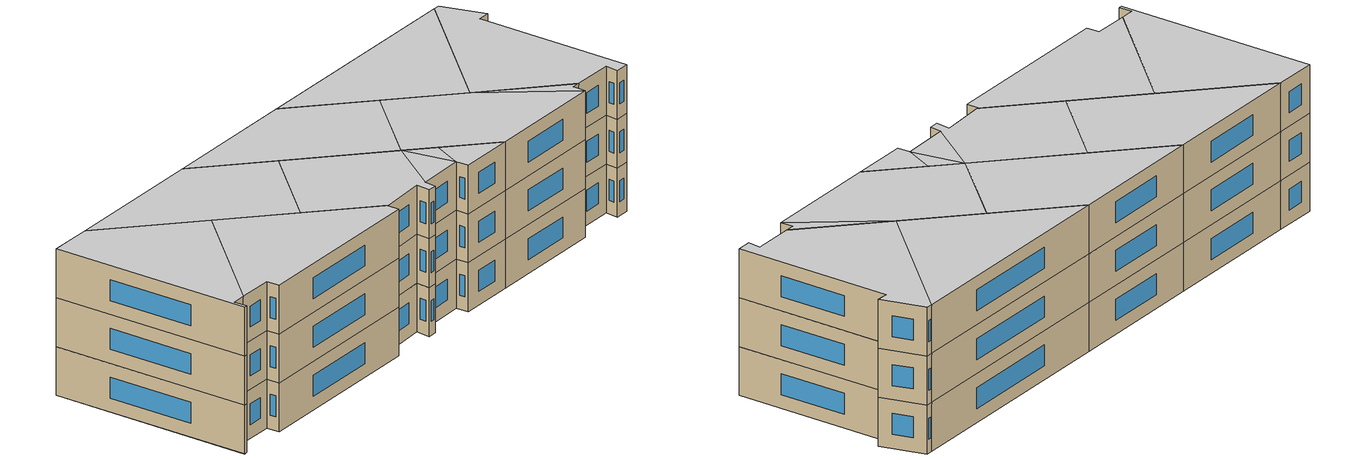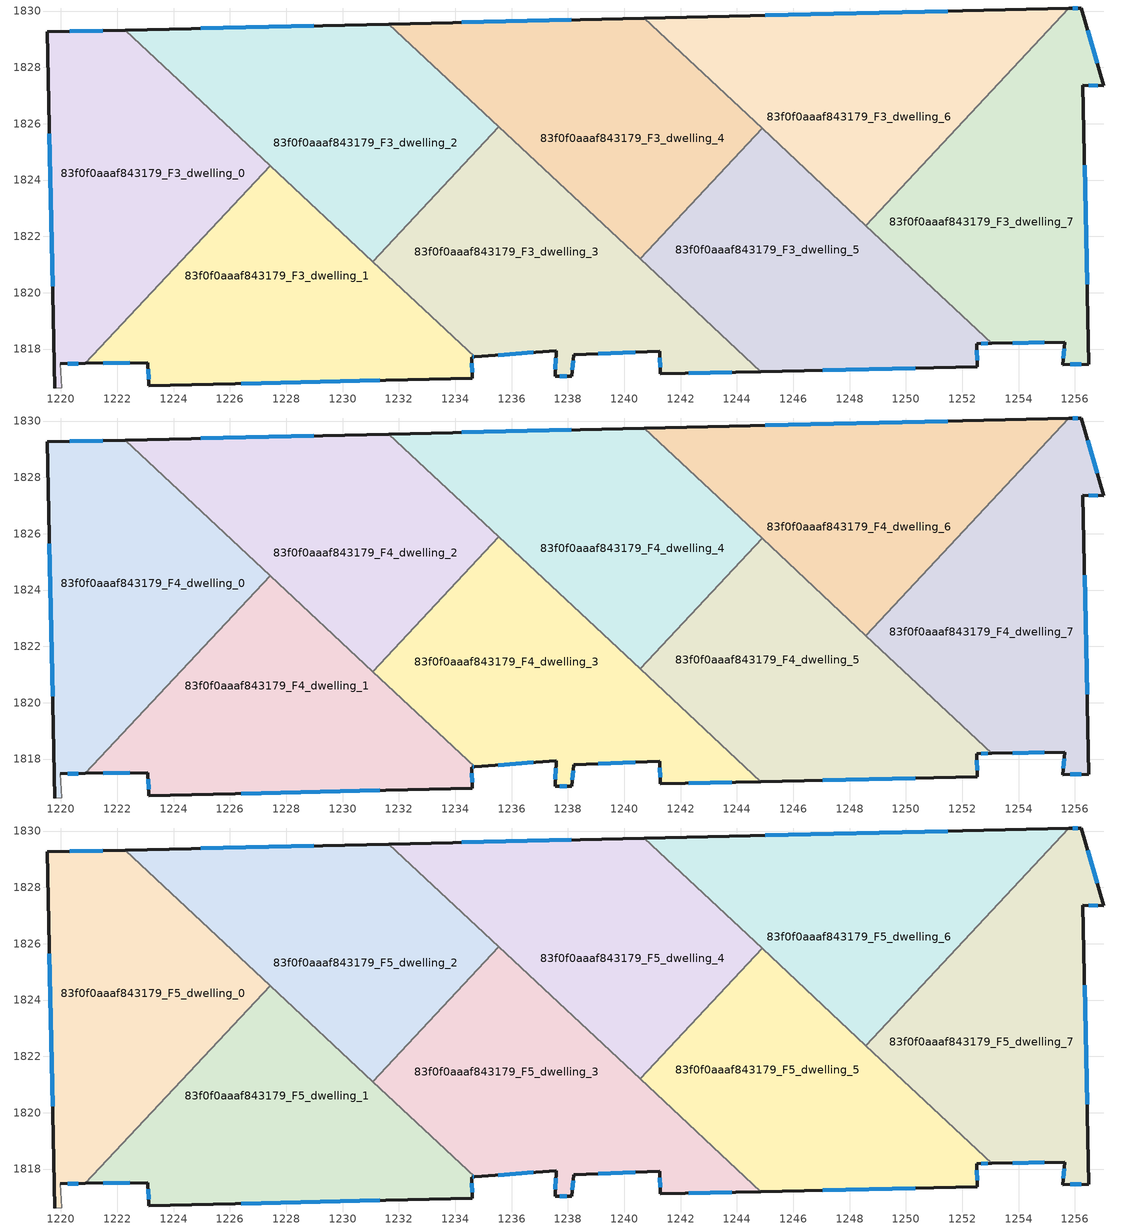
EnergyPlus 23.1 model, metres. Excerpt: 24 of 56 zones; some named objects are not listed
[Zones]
83f0f0aaaf843179_F3_dwelling_0
 floor to 83f0f0aaaf843179_F2_dwelling_0 (EU_floor_Construction): 1227.44,1824.51 1220.87,1817.49 1219.98,1817.48 1220.02,1816.62 1219.79,1816.62 1219.51,1829.26 1222.29,1829.32 z9
 wall outside (EU_wall_Construction): 1222.29,1829.32 1219.52,1829.26 1219.79,1816.62 / 1219.98,1817.48 1220.87,1817.49 z9:12
 wall adiabatic (EU_wall_Construction): 1219.79,1816.62 1220.03,1816.62 1219.98,1817.48 z9:12
 wall to 83f0f0aaaf843179_F3_dwelling_1 (EU_wall_Construction): 1220.87,1817.49 1227.44,1824.51 z9:12
 wall to 83f0f0aaaf843179_F3_dwelling_2 (EU_wall_Construction): 1227.44,1824.51 1222.29,1829.32 z9:12
 window (EU_Window_Construction): 1219.59,1825.65 1219.71,1820.23 / 1221.49,1829.3 1220.31,1829.28 / 1220.24,1817.48 1220.62,1817.49 z9.86:11.14
83f0f0aaaf843179_F3_dwelling_1
 floor to 83f0f0aaaf843179_F2_dwelling_1 (EU_floor_Construction): 1234.69,1817.72 1234.59,1817.72 1234.61,1816.96 1223.12,1816.69 1223.08,1817.52 1220.87,1817.49 1227.44,1824.51 z9
 wall outside (EU_wall_Construction): 1220.87,1817.49 1223.09,1817.52 1223.12,1816.69 1234.61,1816.96 1234.59,1817.72 1234.69,1817.72 z9:12
 wall to 83f0f0aaaf843179_F3_dwelling_3 (EU_wall_Construction): 1234.69,1817.72 1231.08,1821.1 z9:12
 wall to 83f0f0aaaf843179_F3_dwelling_2 (EU_wall_Construction): 1231.08,1821.1 1227.44,1824.51 z9:12
 window (EU_Window_Construction): 1221.51,1817.5 1222.45,1817.51 / 1234.62,1817.72 1234.66,1817.72 / 1234.6,1817.18 1234.59,1817.5 / 1226.41,1816.77 1231.33,1816.88 / 1223.1,1817.28 1223.11,1816.93 z9.86:11.14
83f0f0aaaf843179_F3_dwelling_2
 floor to 83f0f0aaaf843179_F2_dwelling_2 (EU_floor_Construction): 1235.55,1825.89 1231.08,1821.1 1222.29,1829.32 1231.64,1829.54 z9
 wall outside (EU_wall_Construction): 1231.64,1829.54 1222.29,1829.32 z9:12
 wall to 83f0f0aaaf843179_F3_dwelling_3 (EU_wall_Construction): 1231.08,1821.1 1235.55,1825.89 z9:12
 wall to 83f0f0aaaf843179_F3_dwelling_4 (EU_wall_Construction): 1235.55,1825.89 1231.64,1829.54 z9:12
 window (EU_Window_Construction): 1228.97,1829.48 1224.96,1829.38 z9.86:11.14
83f0f0aaaf843179_F3_dwelling_3
 floor to 83f0f0aaaf843179_F2_dwelling_3 (EU_floor_Construction): 1240.56,1821.2 1238.21,1817.79 1238.13,1817.04 1237.55,1817.03 1237.59,1817.94 1234.69,1817.72 1231.08,1821.1 1235.55,1825.89 z9; 1240.56,1821.2 1241.26,1817.92 1238.21,1817.79 z9; 1244.84,1817.2 1241.28,1817.12 1241.26,1817.92 1242.1,1819.76 z9; 1242.1,1819.76 1241.26,1817.92 1240.56,1821.2 z9
 wall outside (EU_wall_Construction): 1234.69,1817.72 1237.59,1817.94 1237.55,1817.03 1238.13,1817.04 1238.21,1817.79 1241.26,1817.92 1241.28,1817.12 1244.84,1817.2 z9:12
 wall to 83f0f0aaaf843179_F3_dwelling_5 (EU_wall_Construction): 1244.84,1817.2 1240.56,1821.2 z9:12
 wall to 83f0f0aaaf843179_F3_dwelling_4 (EU_wall_Construction): 1240.56,1821.2 1235.55,1825.89 z9:12
 window (EU_Window_Construction): 1238.15,1817.26 1238.19,1817.58 / 1237.71,1817.03 1237.96,1817.04 / 1237.58,1817.68 1237.56,1817.29 / 1235.52,1817.79 1236.76,1817.88 / 1242.3,1817.14 1243.83,1817.17 / 1241.27,1817.69 1241.27,1817.35 / 1239.08,1817.83 1240.39,1817.89 z9.86:11.14
83f0f0aaaf843179_F3_dwelling_4
 floor to 83f0f0aaaf843179_F2_dwelling_4 (EU_floor_Construction): 1244.89,1825.83 1240.56,1821.2 1231.64,1829.54 1240.7,1829.75 z9
 wall outside (EU_wall_Construction): 1240.71,1829.75 1231.64,1829.54 z9:12
 wall to 83f0f0aaaf843179_F3_dwelling_5 (EU_wall_Construction): 1240.56,1821.2 1244.9,1825.83 z9:12
 wall to 83f0f0aaaf843179_F3_dwelling_6 (EU_wall_Construction): 1244.9,1825.83 1240.71,1829.75 z9:12
 window (EU_Window_Construction): 1238.12,1829.69 1234.23,1829.6 z9.86:11.14
83f0f0aaaf843179_F3_dwelling_5
 floor to 83f0f0aaaf843179_F2_dwelling_5 (EU_floor_Construction): 1248.58,1822.38 1252.53,1817.38 1244.84,1817.2 1240.56,1821.2 1244.89,1825.83 z9; 1253.06,1818.2 1252.52,1818.19 1252.53,1817.38 1248.58,1822.38 z9
 wall outside (EU_wall_Construction): 1244.84,1817.2 1252.53,1817.38 1252.52,1818.19 1253.06,1818.2 z9:12
 wall to 83f0f0aaaf843179_F3_dwelling_7 (EU_wall_Construction): 1253.06,1818.2 1248.58,1822.39 z9:12
 wall to 83f0f0aaaf843179_F3_dwelling_6 (EU_wall_Construction): 1248.58,1822.39 1244.89,1825.83 z9:12
 window (EU_Window_Construction): 1252.67,1818.19 1252.9,1818.2 / 1252.53,1817.61 1252.52,1817.96 / 1247.04,1817.25 1250.33,1817.33 z9.86:11.14
83f0f0aaaf843179_F3_dwelling_6
 floor to 83f0f0aaaf843179_F2_dwelling_6 (EU_floor_Construction): 1255.79,1830.1 1248.58,1822.39 1240.7,1829.75 z9
 wall outside (EU_wall_Construction): 1255.79,1830.1 1240.71,1829.75 z9:12
 wall to 83f0f0aaaf843179_F3_dwelling_7 (EU_wall_Construction): 1248.58,1822.39 1255.79,1830.1 z9:12
 window (EU_Window_Construction): 1251.48,1830 1245.02,1829.85 z9.86:11.14
83f0f0aaaf843179_F3_dwelling_7
 floor to 83f0f0aaaf843179_F2_dwelling_7 (EU_floor_Construction): 1256.23,1830.11 1257.03,1827.35 1256.29,1827.36 1256.49,1817.47 1255.56,1817.45 1255.65,1818.25 1253.06,1818.2 1248.58,1822.39 1255.79,1830.1 z9
 wall outside (EU_wall_Construction): 1253.06,1818.2 1255.65,1818.25 1255.56,1817.45 1256.49,1817.47 1256.29,1827.36 1257.03,1827.35 1256.23,1830.11 1255.79,1830.1 z9:12
 window (EU_Window_Construction): 1255.83,1817.45 1256.23,1817.46 / 1255.62,1818.02 1255.59,1817.67 / 1253.8,1818.21 1254.91,1818.23 / 1256.1,1830.11 1255.92,1830.1 / 1256.8,1828.14 1256.46,1829.32 / 1256.5,1827.36 1256.82,1827.36 / 1256.43,1820.29 1256.35,1824.53 z9.86:11.14
83f0f0aaaf843179_F4_dwelling_0
 floor to 83f0f0aaaf843179_F3_dwelling_0 (EU_floor_Construction): 1227.44,1824.51 1220.87,1817.49 1219.98,1817.48 1220.02,1816.62 1219.79,1816.62 1219.51,1829.26 1222.29,1829.32 z12
 wall outside (EU_wall_Construction): 1222.29,1829.32 1219.52,1829.26 1219.79,1816.62 / 1219.98,1817.48 1220.87,1817.49 z12:15
 wall adiabatic (EU_wall_Construction): 1219.79,1816.62 1220.03,1816.62 1219.98,1817.48 z12:15
 wall to 83f0f0aaaf843179_F4_dwelling_1 (EU_wall_Construction): 1220.87,1817.49 1227.44,1824.51 z12:15
 wall to 83f0f0aaaf843179_F4_dwelling_2 (EU_wall_Construction): 1227.44,1824.51 1222.29,1829.32 z12:15
 window (EU_Window_Construction): 1219.59,1825.65 1219.71,1820.23 / 1221.49,1829.3 1220.31,1829.28 / 1220.24,1817.48 1220.62,1817.49 z12.86:14.14
83f0f0aaaf843179_F4_dwelling_1
 floor to 83f0f0aaaf843179_F3_dwelling_1 (EU_floor_Construction): 1234.69,1817.72 1234.59,1817.72 1234.61,1816.96 1223.12,1816.69 1223.08,1817.52 1220.87,1817.49 1227.44,1824.51 z12
 wall outside (EU_wall_Construction): 1220.87,1817.49 1223.09,1817.52 1223.12,1816.69 1234.61,1816.96 1234.59,1817.72 1234.69,1817.72 z12:15
 wall to 83f0f0aaaf843179_F4_dwelling_3 (EU_wall_Construction): 1234.69,1817.72 1231.08,1821.1 z12:15
 wall to 83f0f0aaaf843179_F4_dwelling_2 (EU_wall_Construction): 1231.08,1821.1 1227.44,1824.51 z12:15
 window (EU_Window_Construction): 1221.51,1817.5 1222.45,1817.51 / 1234.62,1817.72 1234.66,1817.72 / 1234.6,1817.18 1234.59,1817.5 / 1226.41,1816.77 1231.33,1816.88 / 1223.1,1817.28 1223.11,1816.93 z12.86:14.14
83f0f0aaaf843179_F4_dwelling_2
 floor to 83f0f0aaaf843179_F3_dwelling_2 (EU_floor_Construction): 1235.55,1825.89 1231.08,1821.1 1222.29,1829.32 1231.64,1829.54 z12
 wall outside (EU_wall_Construction): 1231.64,1829.54 1222.29,1829.32 z12:15
 wall to 83f0f0aaaf843179_F4_dwelling_3 (EU_wall_Construction): 1231.08,1821.1 1235.55,1825.89 z12:15
 wall to 83f0f0aaaf843179_F4_dwelling_4 (EU_wall_Construction): 1235.55,1825.89 1231.64,1829.54 z12:15
 window (EU_Window_Construction): 1228.97,1829.48 1224.96,1829.38 z12.86:14.14
83f0f0aaaf843179_F4_dwelling_3
 floor to 83f0f0aaaf843179_F3_dwelling_3 (EU_floor_Construction): 1240.56,1821.2 1238.21,1817.79 1238.13,1817.04 1237.55,1817.03 1237.59,1817.94 1234.69,1817.72 1231.08,1821.1 1235.55,1825.89 z12; 1240.56,1821.2 1241.26,1817.92 1238.21,1817.79 z12; 1244.84,1817.2 1241.28,1817.12 1241.26,1817.92 1242.1,1819.76 z12; 1242.1,1819.76 1241.26,1817.92 1240.56,1821.2 z12
 wall outside (EU_wall_Construction): 1234.69,1817.72 1237.59,1817.94 1237.55,1817.03 1238.13,1817.04 1238.21,1817.79 1241.26,1817.92 1241.28,1817.12 1244.84,1817.2 z12:15
 wall to 83f0f0aaaf843179_F4_dwelling_5 (EU_wall_Construction): 1244.84,1817.2 1240.56,1821.2 z12:15
 wall to 83f0f0aaaf843179_F4_dwelling_4 (EU_wall_Construction): 1240.56,1821.2 1235.55,1825.89 z12:15
 window (EU_Window_Construction): 1238.15,1817.26 1238.19,1817.58 / 1237.71,1817.03 1237.96,1817.04 / 1237.58,1817.68 1237.56,1817.29 / 1235.52,1817.79 1236.76,1817.88 / 1242.3,1817.14 1243.83,1817.17 / 1241.27,1817.69 1241.27,1817.35 / 1239.08,1817.83 1240.39,1817.89 z12.86:14.14
83f0f0aaaf843179_F4_dwelling_4
 floor to 83f0f0aaaf843179_F3_dwelling_4 (EU_floor_Construction): 1244.89,1825.83 1240.56,1821.2 1231.64,1829.54 1240.7,1829.75 z12
 wall outside (EU_wall_Construction): 1240.71,1829.75 1231.64,1829.54 z12:15
 wall to 83f0f0aaaf843179_F4_dwelling_5 (EU_wall_Construction): 1240.56,1821.2 1244.9,1825.83 z12:15
 wall to 83f0f0aaaf843179_F4_dwelling_6 (EU_wall_Construction): 1244.9,1825.83 1240.71,1829.75 z12:15
 window (EU_Window_Construction): 1238.12,1829.69 1234.23,1829.6 z12.86:14.14
83f0f0aaaf843179_F4_dwelling_5
 floor to 83f0f0aaaf843179_F3_dwelling_5 (EU_floor_Construction): 1248.58,1822.38 1252.53,1817.38 1244.84,1817.2 1240.56,1821.2 1244.89,1825.83 z12; 1253.06,1818.2 1252.52,1818.19 1252.53,1817.38 1248.58,1822.38 z12
 wall outside (EU_wall_Construction): 1244.84,1817.2 1252.53,1817.38 1252.52,1818.19 1253.06,1818.2 z12:15
 wall to 83f0f0aaaf843179_F4_dwelling_7 (EU_wall_Construction): 1253.06,1818.2 1248.58,1822.39 z12:15
 wall to 83f0f0aaaf843179_F4_dwelling_6 (EU_wall_Construction): 1248.58,1822.39 1244.89,1825.83 z12:15
 window (EU_Window_Construction): 1252.67,1818.19 1252.9,1818.2 / 1252.53,1817.61 1252.52,1817.96 / 1247.04,1817.25 1250.33,1817.33 z12.86:14.14
83f0f0aaaf843179_F4_dwelling_6
 floor to 83f0f0aaaf843179_F3_dwelling_6 (EU_floor_Construction): 1255.79,1830.1 1248.58,1822.39 1240.7,1829.75 z12
 wall outside (EU_wall_Construction): 1255.79,1830.1 1240.71,1829.75 z12:15
 wall to 83f0f0aaaf843179_F4_dwelling_7 (EU_wall_Construction): 1248.58,1822.39 1255.79,1830.1 z12:15
 window (EU_Window_Construction): 1251.48,1830 1245.02,1829.85 z12.86:14.14
83f0f0aaaf843179_F4_dwelling_7
 floor to 83f0f0aaaf843179_F3_dwelling_7 (EU_floor_Construction): 1256.23,1830.11 1257.03,1827.35 1256.29,1827.36 1256.49,1817.47 1255.56,1817.45 1255.65,1818.25 1253.06,1818.2 1248.58,1822.39 1255.79,1830.1 z12
 wall outside (EU_wall_Construction): 1253.06,1818.2 1255.65,1818.25 1255.56,1817.45 1256.49,1817.47 1256.29,1827.36 1257.03,1827.35 1256.23,1830.11 1255.79,1830.1 z12:15
 window (EU_Window_Construction): 1255.83,1817.45 1256.23,1817.46 / 1255.62,1818.02 1255.59,1817.67 / 1253.8,1818.21 1254.91,1818.23 / 1256.1,1830.11 1255.92,1830.1 / 1256.8,1828.14 1256.46,1829.32 / 1256.5,1827.36 1256.82,1827.36 / 1256.43,1820.29 1256.35,1824.53 z12.86:14.14
83f0f0aaaf843179_F5_dwelling_0
 floor to 83f0f0aaaf843179_F4_dwelling_0 (EU_floor_Construction): 1227.44,1824.51 1220.87,1817.49 1219.98,1817.48 1220.02,1816.62 1219.79,1816.62 1219.51,1829.26 1222.29,1829.32 z15
 wall outside (EU_wall_Construction): 1222.29,1829.32 1219.52,1829.26 1219.79,1816.62 / 1219.98,1817.48 1220.87,1817.49 z15:18
 wall adiabatic (EU_wall_Construction): 1219.79,1816.62 1220.03,1816.62 1219.98,1817.48 z15:18
 wall to 83f0f0aaaf843179_F5_dwelling_1 (EU_wall_Construction): 1220.87,1817.49 1227.44,1824.51 z15:18
 wall to 83f0f0aaaf843179_F5_dwelling_2 (EU_wall_Construction): 1227.44,1824.51 1222.29,1829.32 z15:18
 window (EU_Window_Construction): 1219.59,1825.65 1219.71,1820.23 / 1221.49,1829.3 1220.31,1829.28 / 1220.24,1817.48 1220.62,1817.49 z15.86:17.14
 ceiling to 83f0f0aaaf843179_F6_dwelling_0 (EU_floor_Construction): 1220.87,1817.49 1227.44,1824.51 1222.29,1829.32 1219.51,1829.26 1219.79,1816.62 1220.02,1816.62 1219.98,1817.48 z18
83f0f0aaaf843179_F5_dwelling_1
 floor to 83f0f0aaaf843179_F4_dwelling_1 (EU_floor_Construction): 1234.69,1817.72 1234.59,1817.72 1234.61,1816.96 1223.12,1816.69 1223.08,1817.52 1220.87,1817.49 1227.44,1824.51 z15
 wall outside (EU_wall_Construction): 1220.87,1817.49 1223.09,1817.52 1223.12,1816.69 1234.61,1816.96 1234.59,1817.72 1234.69,1817.72 z15:18
 wall to 83f0f0aaaf843179_F5_dwelling_3 (EU_wall_Construction): 1234.69,1817.72 1231.08,1821.1 z15:18
 wall to 83f0f0aaaf843179_F5_dwelling_2 (EU_wall_Construction): 1231.08,1821.1 1227.44,1824.51 z15:18
 window (EU_Window_Construction): 1221.51,1817.5 1222.45,1817.51 / 1234.62,1817.72 1234.66,1817.72 / 1234.6,1817.18 1234.59,1817.5 / 1226.41,1816.77 1231.33,1816.88 / 1223.1,1817.28 1223.11,1816.93 z15.86:17.14
 ceiling to 83f0f0aaaf843179_F6_dwelling_1 (EU_floor_Construction): 1234.61,1816.96 1234.59,1817.72 1234.69,1817.72 1227.44,1824.51 1220.87,1817.49 1223.08,1817.52 1223.12,1816.69 z18
83f0f0aaaf843179_F5_dwelling_2
 floor to 83f0f0aaaf843179_F4_dwelling_2 (EU_floor_Construction): 1235.55,1825.89 1231.08,1821.1 1222.29,1829.32 1231.64,1829.54 z15
 wall outside (EU_wall_Construction): 1231.64,1829.54 1222.29,1829.32 z15:18
 wall to 83f0f0aaaf843179_F5_dwelling_3 (EU_wall_Construction): 1231.08,1821.1 1235.55,1825.89 z15:18
 wall to 83f0f0aaaf843179_F5_dwelling_4 (EU_wall_Construction): 1235.55,1825.89 1231.64,1829.54 z15:18
 window (EU_Window_Construction): 1228.97,1829.48 1224.96,1829.38 z15.86:17.14
 ceiling to 83f0f0aaaf843179_F6_dwelling_2 (EU_floor_Construction): 1231.08,1821.1 1235.55,1825.89 1231.64,1829.54 1222.29,1829.32 z18
83f0f0aaaf843179_F5_dwelling_3
 floor to 83f0f0aaaf843179_F4_dwelling_3 (EU_floor_Construction): 1240.56,1821.2 1238.21,1817.79 1238.13,1817.04 1237.55,1817.03 1237.59,1817.94 1234.69,1817.72 1231.08,1821.1 1235.55,1825.89 z15; 1240.56,1821.2 1241.26,1817.92 1238.21,1817.79 z15; 1244.84,1817.2 1241.28,1817.12 1241.26,1817.92 1242.1,1819.76 z15; 1242.1,1819.76 1241.26,1817.92 1240.56,1821.2 z15
 wall outside (EU_wall_Construction): 1234.69,1817.72 1237.59,1817.94 1237.55,1817.03 1238.13,1817.04 1238.21,1817.79 1241.26,1817.92 1241.28,1817.12 1244.84,1817.2 z15:18
 wall to 83f0f0aaaf843179_F5_dwelling_5 (EU_wall_Construction): 1244.84,1817.2 1240.56,1821.2 z15:18
 wall to 83f0f0aaaf843179_F5_dwelling_4 (EU_wall_Construction): 1240.56,1821.2 1235.55,1825.89 z15:18
 window (EU_Window_Construction): 1238.15,1817.26 1238.19,1817.58 / 1237.71,1817.03 1237.96,1817.04 / 1237.58,1817.68 1237.56,1817.29 / 1235.52,1817.79 1236.76,1817.88 / 1242.3,1817.14 1243.83,1817.17 / 1241.27,1817.69 1241.27,1817.35 / 1239.08,1817.83 1240.39,1817.89 z15.86:17.14
 ceiling to 83f0f0aaaf843179_F6_dwelling_3 (EU_floor_Construction): 1238.13,1817.04 1238.21,1817.79 1240.56,1821.2 1235.55,1825.89 1231.08,1821.1 1234.69,1817.72 1237.59,1817.94 1237.55,1817.03 z18; 1244.84,1817.2 1242.1,1819.76 1241.26,1817.92 1241.28,1817.12 z18; 1241.26,1817.92 1240.56,1821.2 1238.21,1817.79 z18; 1241.26,1817.92 1242.1,1819.76 1240.56,1821.2 z18
83f0f0aaaf843179_F5_dwelling_4
 floor to 83f0f0aaaf843179_F4_dwelling_4 (EU_floor_Construction): 1244.89,1825.83 1240.56,1821.2 1231.64,1829.54 1240.7,1829.75 z15
 wall outside (EU_wall_Construction): 1240.71,1829.75 1231.64,1829.54 z15:18
 wall to 83f0f0aaaf843179_F5_dwelling_5 (EU_wall_Construction): 1240.56,1821.2 1244.9,1825.83 z15:18
 wall to 83f0f0aaaf843179_F5_dwelling_6 (EU_wall_Construction): 1244.9,1825.83 1240.71,1829.75 z15:18
 window (EU_Window_Construction): 1238.12,1829.69 1234.23,1829.6 z15.86:17.14
 ceiling to 83f0f0aaaf843179_F6_dwelling_4 (EU_floor_Construction): 1240.56,1821.2 1244.89,1825.83 1240.7,1829.75 1231.64,1829.54 z18
83f0f0aaaf843179_F5_dwelling_5
 floor to 83f0f0aaaf843179_F4_dwelling_5 (EU_floor_Construction): 1248.58,1822.38 1252.53,1817.38 1244.84,1817.2 1240.56,1821.2 1244.89,1825.83 z15; 1253.06,1818.2 1252.52,1818.19 1252.53,1817.38 1248.58,1822.38 z15
 wall outside (EU_wall_Construction): 1244.84,1817.2 1252.53,1817.38 1252.52,1818.19 1253.06,1818.2 z15:18
 wall to 83f0f0aaaf843179_F5_dwelling_7 (EU_wall_Construction): 1253.06,1818.2 1248.58,1822.39 z15:18
 wall to 83f0f0aaaf843179_F5_dwelling_6 (EU_wall_Construction): 1248.58,1822.39 1244.89,1825.83 z15:18
 window (EU_Window_Construction): 1252.67,1818.19 1252.9,1818.2 / 1252.53,1817.61 1252.52,1817.96 / 1247.04,1817.25 1250.33,1817.33 z15.86:17.14
 ceiling to 83f0f0aaaf843179_F6_dwelling_5 (EU_floor_Construction): 1252.53,1817.38 1248.58,1822.38 1244.89,1825.83 1240.56,1821.2 1244.84,1817.2 z18; 1252.53,1817.38 1252.52,1818.19 1253.06,1818.2 1248.58,1822.38 z18
83f0f0aaaf843179_F5_dwelling_6
 floor to 83f0f0aaaf843179_F4_dwelling_6 (EU_floor_Construction): 1255.79,1830.1 1248.58,1822.39 1240.7,1829.75 z15
 wall outside (EU_wall_Construction): 1255.79,1830.1 1240.71,1829.75 z15:18
 wall to 83f0f0aaaf843179_F5_dwelling_7 (EU_wall_Construction): 1248.58,1822.39 1255.79,1830.1 z15:18
 window (EU_Window_Construction): 1251.48,1830 1245.02,1829.85 z15.86:17.14
 ceiling to 83f0f0aaaf843179_F6_dwelling_6 (EU_floor_Construction): 1248.58,1822.39 1255.79,1830.1 1240.7,1829.75 z18
83f0f0aaaf843179_F5_dwelling_7
 floor to 83f0f0aaaf843179_F4_dwelling_7 (EU_floor_Construction): 1256.23,1830.11 1257.03,1827.35 1256.29,1827.36 1256.49,1817.47 1255.56,1817.45 1255.65,1818.25 1253.06,1818.2 1248.58,1822.39 1255.79,1830.1 z15
 wall outside (EU_wall_Construction): 1253.06,1818.2 1255.65,1818.25 1255.56,1817.45 1256.49,1817.47 1256.29,1827.36 1257.03,1827.35 1256.23,1830.11 1255.79,1830.1 z15:18
 window (EU_Window_Construction): 1255.83,1817.45 1256.23,1817.46 / 1255.62,1818.02 1255.59,1817.67 / 1253.8,1818.21 1254.91,1818.23 / 1256.1,1830.11 1255.92,1830.1 / 1256.8,1828.14 1256.46,1829.32 / 1256.5,1827.36 1256.82,1827.36 / 1256.43,1820.29 1256.35,1824.53 z15.86:17.14
 ceiling to 83f0f0aaaf843179_F6_dwelling_7 (EU_floor_Construction): 1256.49,1817.47 1256.29,1827.36 1257.03,1827.35 1256.23,1830.11 1255.79,1830.1 1248.58,1822.39 1253.06,1818.2 1255.65,1818.25 1255.56,1817.45 z18
[Building]
EU S2 Campaign: North Axis=0; Terrain=City; Solar Distribution=FullExterior
[Site:Location]
Helsinki-Vantaa.AP: Latitude=60.317; Longitude=24.963; Time Zone=2; Elevation=54.6
[SizingPeriod:WeatherFileDays]
AnnualSizingPeriod: Begin Month=1; Begin Day of Month=1; End Month=12; End Day of Month=31; Day of Week for Start Day=Monday; Use Weather File Daylight Saving Period=No; Use Weather File Rain and Snow Indicators=No
[MATERIAL]
EU_InternalMass_Material: Roughness=MediumRough; Thickness=0.1; Conductivity=1; Density=1800; Specific Heat=900; Thermal Absorptance=0.9; Solar Absorptance=0.7; Visible Absorptance=0.7
[MATERIAL:NOMASS] Roughness=MediumRough; Thermal Absorptance=0.9; Solar Absorptance=0.7; Visible Absorptance=0.7
Name | Thermal Resistance
EU_wall_NoMass | 1.10183
EU_floor_NoMass | 1.70606
[WINDOWMATERIAL:SIMPLEGLAZINGSYSTEM]
EU_Window_SimpleGlazing: UFactor=3.11035; Solar Heat Gain Coefficient=0.8; Visible Transmittance=0.8
[CONSTRUCTION]
EU_wall_Construction: EU_wall_NoMass
EU_floor_Construction: EU_floor_NoMass
EU_Window_Construction: EU_Window_SimpleGlazing
EU_InternalMass_Construction: EU_InternalMass_Material
[ZONE] Type=1; Multiplier=1; Ceiling Height=autocalculate; Floor Area=autocalculate; Part of Total Floor Area=Yes
Name | Volume
83f0f0aaaf843179_F3_dwelling_0; 83f0f0aaaf843179_F4_dwelling_0; 83f0f0aaaf843179_F5_dwelling_0 | 170.732
83f0f0aaaf843179_F3_dwelling_1; 83f0f0aaaf843179_F4_dwelling_1; 83f0f0aaaf843179_F5_dwelling_1 | 170.725
83f0f0aaaf843179_F3_dwelling_2; 83f0f0aaaf843179_F4_dwelling_2; 83f0f0aaaf843179_F5_dwelling_2 | 170.739
83f0f0aaaf843179_F3_dwelling_3; 83f0f0aaaf843179_F4_dwelling_3; 83f0f0aaaf843179_F5_dwelling_3 | 170.73
83f0f0aaaf843179_F3_dwelling_4; 83f0f0aaaf843179_F4_dwelling_4; 83f0f0aaaf843179_F5_dwelling_4 | 170.722
83f0f0aaaf843179_F3_dwelling_5; 83f0f0aaaf843179_F4_dwelling_5; 83f0f0aaaf843179_F5_dwelling_5 | 170.729
83f0f0aaaf843179_F3_dwelling_6; 83f0f0aaaf843179_F4_dwelling_6; 83f0f0aaaf843179_F5_dwelling_6 | 170.741
83f0f0aaaf843179_F3_dwelling_7; 83f0f0aaaf843179_F4_dwelling_7; 83f0f0aaaf843179_F5_dwelling_7 | 170.744
[INTERNALMASS] Construction=EU_InternalMass_Construction
Name | Zone or ZoneList | Surface Area
83f0f0aaaf843179_F3_dwelling_0_EU_InternalMass | 83f0f0aaaf843179_F3_dwelling_0 | 56.9128
83f0f0aaaf843179_F3_dwelling_1_EU_InternalMass | 83f0f0aaaf843179_F3_dwelling_1 | 56.9133
83f0f0aaaf843179_F3_dwelling_2_EU_InternalMass | 83f0f0aaaf843179_F3_dwelling_2 | 56.9131
83f0f0aaaf843179_F3_dwelling_3_EU_InternalMass | 83f0f0aaaf843179_F3_dwelling_3 | 56.9115
83f0f0aaaf843179_F3_dwelling_4_EU_InternalMass | 83f0f0aaaf843179_F3_dwelling_4 | 56.9126
83f0f0aaaf843179_F3_dwelling_5_EU_InternalMass | 83f0f0aaaf843179_F3_dwelling_5 | 56.9105
83f0f0aaaf843179_F3_dwelling_6_EU_InternalMass | 83f0f0aaaf843179_F3_dwelling_6 | 56.9153
83f0f0aaaf843179_F3_dwelling_7_EU_InternalMass | 83f0f0aaaf843179_F3_dwelling_7 | 56.9147
83f0f0aaaf843179_F4_dwelling_0_EU_InternalMass | 83f0f0aaaf843179_F4_dwelling_0 | 56.9128
83f0f0aaaf843179_F4_dwelling_1_EU_InternalMass | 83f0f0aaaf843179_F4_dwelling_1 | 56.9133
83f0f0aaaf843179_F4_dwelling_2_EU_InternalMass | 83f0f0aaaf843179_F4_dwelling_2 | 56.9131
83f0f0aaaf843179_F4_dwelling_3_EU_InternalMass | 83f0f0aaaf843179_F4_dwelling_3 | 56.9115
83f0f0aaaf843179_F4_dwelling_4_EU_InternalMass | 83f0f0aaaf843179_F4_dwelling_4 | 56.9126
83f0f0aaaf843179_F4_dwelling_5_EU_InternalMass | 83f0f0aaaf843179_F4_dwelling_5 | 56.9105
83f0f0aaaf843179_F4_dwelling_6_EU_InternalMass | 83f0f0aaaf843179_F4_dwelling_6 | 56.9153
83f0f0aaaf843179_F4_dwelling_7_EU_InternalMass | 83f0f0aaaf843179_F4_dwelling_7 | 56.9147
83f0f0aaaf843179_F5_dwelling_0_EU_InternalMass | 83f0f0aaaf843179_F5_dwelling_0 | 56.9128
83f0f0aaaf843179_F5_dwelling_1_EU_InternalMass | 83f0f0aaaf843179_F5_dwelling_1 | 56.9133
83f0f0aaaf843179_F5_dwelling_2_EU_InternalMass | 83f0f0aaaf843179_F5_dwelling_2 | 56.9131
83f0f0aaaf843179_F5_dwelling_3_EU_InternalMass | 83f0f0aaaf843179_F5_dwelling_3 | 56.9115
83f0f0aaaf843179_F5_dwelling_4_EU_InternalMass | 83f0f0aaaf843179_F5_dwelling_4 | 56.9126
83f0f0aaaf843179_F5_dwelling_5_EU_InternalMass | 83f0f0aaaf843179_F5_dwelling_5 | 56.9105
83f0f0aaaf843179_F5_dwelling_6_EU_InternalMass | 83f0f0aaaf843179_F5_dwelling_6 | 56.9153
83f0f0aaaf843179_F5_dwelling_7_EU_InternalMass | 83f0f0aaaf843179_F5_dwelling_7 | 56.9147
[OTHEREQUIPMENT] Fuel Type=Electricity; Design Level Calculation Method=Watts/Area; Power per Zone Floor Area=1; Fraction Latent=0; Fraction Radiant=0; Fraction Lost=0; Carbon Dioxide Generation Rate=0; EndUse Subcategory=EU_Step8_InternalGains
Name | Zone or ZoneList or Space or SpaceList | Schedule
EU_Step8_InternalGain_83f0f0aaaf843179_F3_dwelling_0_f000 | 83f0f0aaaf843179_F3_dwelling_0 | EU_Step8_GainSchedule_83f0f0aaaf843179_F3_dwelling_0_f000
EU_Step8_InternalGain_83f0f0aaaf843179_F3_dwelling_1_f000 | 83f0f0aaaf843179_F3_dwelling_1 | EU_Step8_GainSchedule_83f0f0aaaf843179_F3_dwelling_1_f000
EU_Step8_InternalGain_83f0f0aaaf843179_F3_dwelling_2_f000 | 83f0f0aaaf843179_F3_dwelling_2 | EU_Step8_GainSchedule_83f0f0aaaf843179_F3_dwelling_2_f000
EU_Step8_InternalGain_83f0f0aaaf843179_F3_dwelling_3_f000 | 83f0f0aaaf843179_F3_dwelling_3 | EU_Step8_GainSchedule_83f0f0aaaf843179_F3_dwelling_3_f000
EU_Step8_InternalGain_83f0f0aaaf843179_F3_dwelling_4_f000 | 83f0f0aaaf843179_F3_dwelling_4 | EU_Step8_GainSchedule_83f0f0aaaf843179_F3_dwelling_4_f000
EU_Step8_InternalGain_83f0f0aaaf843179_F3_dwelling_5_f000 | 83f0f0aaaf843179_F3_dwelling_5 | EU_Step8_GainSchedule_83f0f0aaaf843179_F3_dwelling_5_f000
EU_Step8_InternalGain_83f0f0aaaf843179_F3_dwelling_6_f000 | 83f0f0aaaf843179_F3_dwelling_6 | EU_Step8_GainSchedule_83f0f0aaaf843179_F3_dwelling_6_f000
EU_Step8_InternalGain_83f0f0aaaf843179_F3_dwelling_7_f000 | 83f0f0aaaf843179_F3_dwelling_7 | EU_Step8_GainSchedule_83f0f0aaaf843179_F3_dwelling_7_f000
EU_Step8_InternalGain_83f0f0aaaf843179_F4_dwelling_0_f000 | 83f0f0aaaf843179_F4_dwelling_0 | EU_Step8_GainSchedule_83f0f0aaaf843179_F4_dwelling_0_f000
EU_Step8_InternalGain_83f0f0aaaf843179_F4_dwelling_1_f000 | 83f0f0aaaf843179_F4_dwelling_1 | EU_Step8_GainSchedule_83f0f0aaaf843179_F4_dwelling_1_f000
EU_Step8_InternalGain_83f0f0aaaf843179_F4_dwelling_2_f000 | 83f0f0aaaf843179_F4_dwelling_2 | EU_Step8_GainSchedule_83f0f0aaaf843179_F4_dwelling_2_f000
EU_Step8_InternalGain_83f0f0aaaf843179_F4_dwelling_3_f000 | 83f0f0aaaf843179_F4_dwelling_3 | EU_Step8_GainSchedule_83f0f0aaaf843179_F4_dwelling_3_f000
EU_Step8_InternalGain_83f0f0aaaf843179_F4_dwelling_4_f000 | 83f0f0aaaf843179_F4_dwelling_4 | EU_Step8_GainSchedule_83f0f0aaaf843179_F4_dwelling_4_f000
EU_Step8_InternalGain_83f0f0aaaf843179_F4_dwelling_5_f000 | 83f0f0aaaf843179_F4_dwelling_5 | EU_Step8_GainSchedule_83f0f0aaaf843179_F4_dwelling_5_f000
EU_Step8_InternalGain_83f0f0aaaf843179_F4_dwelling_6_f000 | 83f0f0aaaf843179_F4_dwelling_6 | EU_Step8_GainSchedule_83f0f0aaaf843179_F4_dwelling_6_f000
EU_Step8_InternalGain_83f0f0aaaf843179_F4_dwelling_7_f000 | 83f0f0aaaf843179_F4_dwelling_7 | EU_Step8_GainSchedule_83f0f0aaaf843179_F4_dwelling_7_f000
EU_Step8_InternalGain_83f0f0aaaf843179_F5_dwelling_0_f000 | 83f0f0aaaf843179_F5_dwelling_0 | EU_Step8_GainSchedule_83f0f0aaaf843179_F5_dwelling_0_f000
EU_Step8_InternalGain_83f0f0aaaf843179_F5_dwelling_1_f000 | 83f0f0aaaf843179_F5_dwelling_1 | EU_Step8_GainSchedule_83f0f0aaaf843179_F5_dwelling_1_f000
EU_Step8_InternalGain_83f0f0aaaf843179_F5_dwelling_2_f000 | 83f0f0aaaf843179_F5_dwelling_2 | EU_Step8_GainSchedule_83f0f0aaaf843179_F5_dwelling_2_f000
EU_Step8_InternalGain_83f0f0aaaf843179_F5_dwelling_3_f000 | 83f0f0aaaf843179_F5_dwelling_3 | EU_Step8_GainSchedule_83f0f0aaaf843179_F5_dwelling_3_f000
EU_Step8_InternalGain_83f0f0aaaf843179_F5_dwelling_4_f000 | 83f0f0aaaf843179_F5_dwelling_4 | EU_Step8_GainSchedule_83f0f0aaaf843179_F5_dwelling_4_f000
EU_Step8_InternalGain_83f0f0aaaf843179_F5_dwelling_5_f000 | 83f0f0aaaf843179_F5_dwelling_5 | EU_Step8_GainSchedule_83f0f0aaaf843179_F5_dwelling_5_f000
EU_Step8_InternalGain_83f0f0aaaf843179_F5_dwelling_6_f000 | 83f0f0aaaf843179_F5_dwelling_6 | EU_Step8_GainSchedule_83f0f0aaaf843179_F5_dwelling_6_f000
EU_Step8_InternalGain_83f0f0aaaf843179_F5_dwelling_7_f000 | 83f0f0aaaf843179_F5_dwelling_7 | EU_Step8_GainSchedule_83f0f0aaaf843179_F5_dwelling_7_f000
[ZONEVENTILATION:DESIGNFLOWRATE] Schedule=EU_AlwaysOn; Design Flow Rate Calculation Method=AirChanges/Hour; Air Changes per Hour=0.756316; Ventilation Type=Natural; Fan Pressure Rise=0; Fan Total Efficiency=1; Constant Term Coefficient=1; Temperature Term Coefficient=0; Velocity Term Coefficient=0; Velocity Squared Term Coefficient=0; Minimum Indoor Temperature=-100; Maximum Indoor Temperature=100; Delta Temperature=-100; Minimum Outdoor Temperature=-100; Maximum Outdoor Temperature=100; Maximum Wind Speed=40
Name | Zone or ZoneList or Space or SpaceList
EU_ConstantAir_83f0f0aaaf843179_F3_dwelling_0 | 83f0f0aaaf843179_F3_dwelling_0
EU_ConstantAir_83f0f0aaaf843179_F3_dwelling_1 | 83f0f0aaaf843179_F3_dwelling_1
EU_ConstantAir_83f0f0aaaf843179_F3_dwelling_2 | 83f0f0aaaf843179_F3_dwelling_2
EU_ConstantAir_83f0f0aaaf843179_F3_dwelling_3 | 83f0f0aaaf843179_F3_dwelling_3
EU_ConstantAir_83f0f0aaaf843179_F3_dwelling_4 | 83f0f0aaaf843179_F3_dwelling_4
EU_ConstantAir_83f0f0aaaf843179_F3_dwelling_5 | 83f0f0aaaf843179_F3_dwelling_5
EU_ConstantAir_83f0f0aaaf843179_F3_dwelling_6 | 83f0f0aaaf843179_F3_dwelling_6
EU_ConstantAir_83f0f0aaaf843179_F3_dwelling_7 | 83f0f0aaaf843179_F3_dwelling_7
EU_ConstantAir_83f0f0aaaf843179_F4_dwelling_0 | 83f0f0aaaf843179_F4_dwelling_0
EU_ConstantAir_83f0f0aaaf843179_F4_dwelling_1 | 83f0f0aaaf843179_F4_dwelling_1
EU_ConstantAir_83f0f0aaaf843179_F4_dwelling_2 | 83f0f0aaaf843179_F4_dwelling_2
EU_ConstantAir_83f0f0aaaf843179_F4_dwelling_3 | 83f0f0aaaf843179_F4_dwelling_3
EU_ConstantAir_83f0f0aaaf843179_F4_dwelling_4 | 83f0f0aaaf843179_F4_dwelling_4
EU_ConstantAir_83f0f0aaaf843179_F4_dwelling_5 | 83f0f0aaaf843179_F4_dwelling_5
EU_ConstantAir_83f0f0aaaf843179_F4_dwelling_6 | 83f0f0aaaf843179_F4_dwelling_6
EU_ConstantAir_83f0f0aaaf843179_F4_dwelling_7 | 83f0f0aaaf843179_F4_dwelling_7
EU_ConstantAir_83f0f0aaaf843179_F5_dwelling_0 | 83f0f0aaaf843179_F5_dwelling_0
EU_ConstantAir_83f0f0aaaf843179_F5_dwelling_1 | 83f0f0aaaf843179_F5_dwelling_1
EU_ConstantAir_83f0f0aaaf843179_F5_dwelling_2 | 83f0f0aaaf843179_F5_dwelling_2
EU_ConstantAir_83f0f0aaaf843179_F5_dwelling_3 | 83f0f0aaaf843179_F5_dwelling_3
EU_ConstantAir_83f0f0aaaf843179_F5_dwelling_4 | 83f0f0aaaf843179_F5_dwelling_4
EU_ConstantAir_83f0f0aaaf843179_F5_dwelling_5 | 83f0f0aaaf843179_F5_dwelling_5
EU_ConstantAir_83f0f0aaaf843179_F5_dwelling_6 | 83f0f0aaaf843179_F5_dwelling_6
EU_ConstantAir_83f0f0aaaf843179_F5_dwelling_7 | 83f0f0aaaf843179_F5_dwelling_7
[HVACTEMPLATE:ZONE:IDEALLOADSAIRSYSTEM] System Availability Schedule=EU_AlwaysOn; Maximum Heating Supply Air Temperature=50; Minimum Cooling Supply Air Temperature=13; Maximum Heating Supply Air Humidity Ratio=0.0156; Minimum Cooling Supply Air Humidity Ratio=0.0077; Heating Limit=NoLimit; Cooling Limit=NoLimit; Heating Availability Schedule=EU_AlwaysOn; Cooling Availability Schedule=EU_CoolingOff; Dehumidification Control Type=ConstantSensibleHeatRatio; Cooling Sensible Heat Ratio=0.7; Dehumidification Setpoint=60; Humidification Control Type=None; Humidification Setpoint=30; Outdoor Air Method=None; Outdoor Air Flow Rate per Person=0.00944; Outdoor Air Flow Rate per Zone Floor Area=0; Outdoor Air Flow Rate per Zone=0; Demand Controlled Ventilation Type=None; Outdoor Air Economizer Type=NoEconomizer; Heat Recovery Type=None; Sensible Heat Recovery Effectiveness=0.7; Latent Heat Recovery Effectiveness=0.65
Name | Template Thermostat
83f0f0aaaf843179_F3_dwelling_0 | EU_HeatOnly_83f0f0aaaf843179_F3_dwelling_0
83f0f0aaaf843179_F3_dwelling_1 | EU_HeatOnly_83f0f0aaaf843179_F3_dwelling_1
83f0f0aaaf843179_F3_dwelling_2 | EU_HeatOnly_83f0f0aaaf843179_F3_dwelling_2
83f0f0aaaf843179_F3_dwelling_3 | EU_HeatOnly_83f0f0aaaf843179_F3_dwelling_3
83f0f0aaaf843179_F3_dwelling_4 | EU_HeatOnly_83f0f0aaaf843179_F3_dwelling_4
83f0f0aaaf843179_F3_dwelling_5 | EU_HeatOnly_83f0f0aaaf843179_F3_dwelling_5
83f0f0aaaf843179_F3_dwelling_6 | EU_HeatOnly_83f0f0aaaf843179_F3_dwelling_6
83f0f0aaaf843179_F3_dwelling_7 | EU_HeatOnly_83f0f0aaaf843179_F3_dwelling_7
83f0f0aaaf843179_F4_dwelling_0 | EU_HeatOnly_83f0f0aaaf843179_F4_dwelling_0
83f0f0aaaf843179_F4_dwelling_1 | EU_HeatOnly_83f0f0aaaf843179_F4_dwelling_1
83f0f0aaaf843179_F4_dwelling_2 | EU_HeatOnly_83f0f0aaaf843179_F4_dwelling_2
83f0f0aaaf843179_F4_dwelling_3 | EU_HeatOnly_83f0f0aaaf843179_F4_dwelling_3
83f0f0aaaf843179_F4_dwelling_4 | EU_HeatOnly_83f0f0aaaf843179_F4_dwelling_4
83f0f0aaaf843179_F4_dwelling_5 | EU_HeatOnly_83f0f0aaaf843179_F4_dwelling_5
83f0f0aaaf843179_F4_dwelling_6 | EU_HeatOnly_83f0f0aaaf843179_F4_dwelling_6
83f0f0aaaf843179_F4_dwelling_7 | EU_HeatOnly_83f0f0aaaf843179_F4_dwelling_7
83f0f0aaaf843179_F5_dwelling_0 | EU_HeatOnly_83f0f0aaaf843179_F5_dwelling_0
83f0f0aaaf843179_F5_dwelling_1 | EU_HeatOnly_83f0f0aaaf843179_F5_dwelling_1
83f0f0aaaf843179_F5_dwelling_2 | EU_HeatOnly_83f0f0aaaf843179_F5_dwelling_2
83f0f0aaaf843179_F5_dwelling_3 | EU_HeatOnly_83f0f0aaaf843179_F5_dwelling_3
83f0f0aaaf843179_F5_dwelling_4 | EU_HeatOnly_83f0f0aaaf843179_F5_dwelling_4
83f0f0aaaf843179_F5_dwelling_5 | EU_HeatOnly_83f0f0aaaf843179_F5_dwelling_5
83f0f0aaaf843179_F5_dwelling_6 | EU_HeatOnly_83f0f0aaaf843179_F5_dwelling_6
83f0f0aaaf843179_F5_dwelling_7 | EU_HeatOnly_83f0f0aaaf843179_F5_dwelling_7
[SIZING:ZONE] Zone Cooling Design Supply Air Temperature Input Method=SupplyAirTemperature; Zone Cooling Design Supply Air Temperature=13; Zone Heating Design Supply Air Temperature Input Method=SupplyAirTemperature; Zone Heating Design Supply Air Temperature=50; Zone Cooling Design Supply Air Humidity Ratio=0.008; Zone Heating Design Supply Air Humidity Ratio=0.008; Cooling Design Air Flow Method=DesignDay; Cooling Design Air Flow Rate=0; Cooling Minimum Air Flow per Zone Floor Area=0.000762; Cooling Minimum Air Flow=0; Cooling Minimum Air Flow Fraction=0.2; Heating Design Air Flow Method=DesignDay; Heating Design Air Flow Rate=0; Heating Maximum Air Flow per Zone Floor Area=0.002032; Heating Maximum Air Flow=0.141576; Heating Maximum Air Flow Fraction=0.3; Account for Dedicated Outdoor Air System=No; Dedicated Outdoor Air System Control Strategy=NeutralSupplyAir; Dedicated Outdoor Air Low Setpoint Temperature for Design=autosize; Dedicated Outdoor Air High Setpoint Temperature for Design=autosize; Zone Load Sizing Method=Sensible Load Only No Latent Load; Zone Latent Cooling Design Supply Air Humidity Ratio Input Method=HumidityRatioDifference; Zone Cooling Design Supply Air Humidity Ratio Difference=0.005; Zone Latent Heating Design Supply Air Humidity Ratio Input Method=HumidityRatioDifference; Zone Humidification Design Supply Air Humidity Ratio Difference=0.005
83f0f0aaaf843179_F3_dwelling_0; 83f0f0aaaf843179_F3_dwelling_1; 83f0f0aaaf843179_F3_dwelling_2; 83f0f0aaaf843179_F3_dwelling_3; 83f0f0aaaf843179_F3_dwelling_4; 83f0f0aaaf843179_F3_dwelling_5; 83f0f0aaaf843179_F3_dwelling_6; 83f0f0aaaf843179_F3_dwelling_7; 83f0f0aaaf843179_F4_dwelling_0; 83f0f0aaaf843179_F4_dwelling_1; 83f0f0aaaf843179_F4_dwelling_2; 83f0f0aaaf843179_F4_dwelling_3; 83f0f0aaaf843179_F4_dwelling_4; 83f0f0aaaf843179_F4_dwelling_5; 83f0f0aaaf843179_F4_dwelling_6; 83f0f0aaaf843179_F4_dwelling_7; 83f0f0aaaf843179_F5_dwelling_0; 83f0f0aaaf843179_F5_dwelling_1; 83f0f0aaaf843179_F5_dwelling_2; 83f0f0aaaf843179_F5_dwelling_3; 83f0f0aaaf843179_F5_dwelling_4; 83f0f0aaaf843179_F5_dwelling_5; 83f0f0aaaf843179_F5_dwelling_6; 83f0f0aaaf843179_F5_dwelling_7
[SCHEDULE:CONSTANT]
Name | Hourly Value
EU_AlwaysOn | 1
EU_CoolingOff | 0
[SCHEDULE:FILE] Column Number=1; Rows to Skip at Top=0; Number of Hours of Data=8760; Column Separator=Comma; Interpolate to Timestep=No; Minutes per Item=60; Adjust Schedule for Daylight Savings=Yes
Name | File
EU_Step8_GainSchedule_83f0f0aaaf843179_F3_dwelling_0_f000 | ../../schedules/83f0f0aaaf843179/83f0f0aaaf843179_F3_dwelling_0_f000_gain.csv
EU_Step8_GainSchedule_83f0f0aaaf843179_F3_dwelling_1_f000 | ../../schedules/83f0f0aaaf843179/83f0f0aaaf843179_F3_dwelling_1_f000_gain.csv
EU_Step8_GainSchedule_83f0f0aaaf843179_F3_dwelling_2_f000 | ../../schedules/83f0f0aaaf843179/83f0f0aaaf843179_F3_dwelling_2_f000_gain.csv
EU_Step8_GainSchedule_83f0f0aaaf843179_F3_dwelling_3_f000 | ../../schedules/83f0f0aaaf843179/83f0f0aaaf843179_F3_dwelling_3_f000_gain.csv
EU_Step8_GainSchedule_83f0f0aaaf843179_F3_dwelling_4_f000 | ../../schedules/83f0f0aaaf843179/83f0f0aaaf843179_F3_dwelling_4_f000_gain.csv
EU_Step8_GainSchedule_83f0f0aaaf843179_F3_dwelling_5_f000 | ../../schedules/83f0f0aaaf843179/83f0f0aaaf843179_F3_dwelling_5_f000_gain.csv
EU_Step8_GainSchedule_83f0f0aaaf843179_F3_dwelling_6_f000 | ../../schedules/83f0f0aaaf843179/83f0f0aaaf843179_F3_dwelling_6_f000_gain.csv
EU_Step8_GainSchedule_83f0f0aaaf843179_F3_dwelling_7_f000 | ../../schedules/83f0f0aaaf843179/83f0f0aaaf843179_F3_dwelling_7_f000_gain.csv
EU_Step8_GainSchedule_83f0f0aaaf843179_F4_dwelling_0_f000 | ../../schedules/83f0f0aaaf843179/83f0f0aaaf843179_F4_dwelling_0_f000_gain.csv
EU_Step8_GainSchedule_83f0f0aaaf843179_F4_dwelling_1_f000 | ../../schedules/83f0f0aaaf843179/83f0f0aaaf843179_F4_dwelling_1_f000_gain.csv
EU_Step8_GainSchedule_83f0f0aaaf843179_F4_dwelling_2_f000 | ../../schedules/83f0f0aaaf843179/83f0f0aaaf843179_F4_dwelling_2_f000_gain.csv
EU_Step8_GainSchedule_83f0f0aaaf843179_F4_dwelling_3_f000 | ../../schedules/83f0f0aaaf843179/83f0f0aaaf843179_F4_dwelling_3_f000_gain.csv
EU_Step8_GainSchedule_83f0f0aaaf843179_F4_dwelling_4_f000 | ../../schedules/83f0f0aaaf843179/83f0f0aaaf843179_F4_dwelling_4_f000_gain.csv
EU_Step8_GainSchedule_83f0f0aaaf843179_F4_dwelling_5_f000 | ../../schedules/83f0f0aaaf843179/83f0f0aaaf843179_F4_dwelling_5_f000_gain.csv
EU_Step8_GainSchedule_83f0f0aaaf843179_F4_dwelling_6_f000 | ../../schedules/83f0f0aaaf843179/83f0f0aaaf843179_F4_dwelling_6_f000_gain.csv
EU_Step8_GainSchedule_83f0f0aaaf843179_F4_dwelling_7_f000 | ../../schedules/83f0f0aaaf843179/83f0f0aaaf843179_F4_dwelling_7_f000_gain.csv
EU_Step8_GainSchedule_83f0f0aaaf843179_F5_dwelling_0_f000 | ../../schedules/83f0f0aaaf843179/83f0f0aaaf843179_F5_dwelling_0_f000_gain.csv
EU_Step8_GainSchedule_83f0f0aaaf843179_F5_dwelling_1_f000 | ../../schedules/83f0f0aaaf843179/83f0f0aaaf843179_F5_dwelling_1_f000_gain.csv
EU_Step8_GainSchedule_83f0f0aaaf843179_F5_dwelling_2_f000 | ../../schedules/83f0f0aaaf843179/83f0f0aaaf843179_F5_dwelling_2_f000_gain.csv
EU_Step8_GainSchedule_83f0f0aaaf843179_F5_dwelling_3_f000 | ../../schedules/83f0f0aaaf843179/83f0f0aaaf843179_F5_dwelling_3_f000_gain.csv
EU_Step8_GainSchedule_83f0f0aaaf843179_F5_dwelling_4_f000 | ../../schedules/83f0f0aaaf843179/83f0f0aaaf843179_F5_dwelling_4_f000_gain.csv
EU_Step8_GainSchedule_83f0f0aaaf843179_F5_dwelling_5_f000 | ../../schedules/83f0f0aaaf843179/83f0f0aaaf843179_F5_dwelling_5_f000_gain.csv
EU_Step8_GainSchedule_83f0f0aaaf843179_F5_dwelling_6_f000 | ../../schedules/83f0f0aaaf843179/83f0f0aaaf843179_F5_dwelling_6_f000_gain.csv
EU_Step8_GainSchedule_83f0f0aaaf843179_F5_dwelling_7_f000 | ../../schedules/83f0f0aaaf843179/83f0f0aaaf843179_F5_dwelling_7_f000_gain.csv
